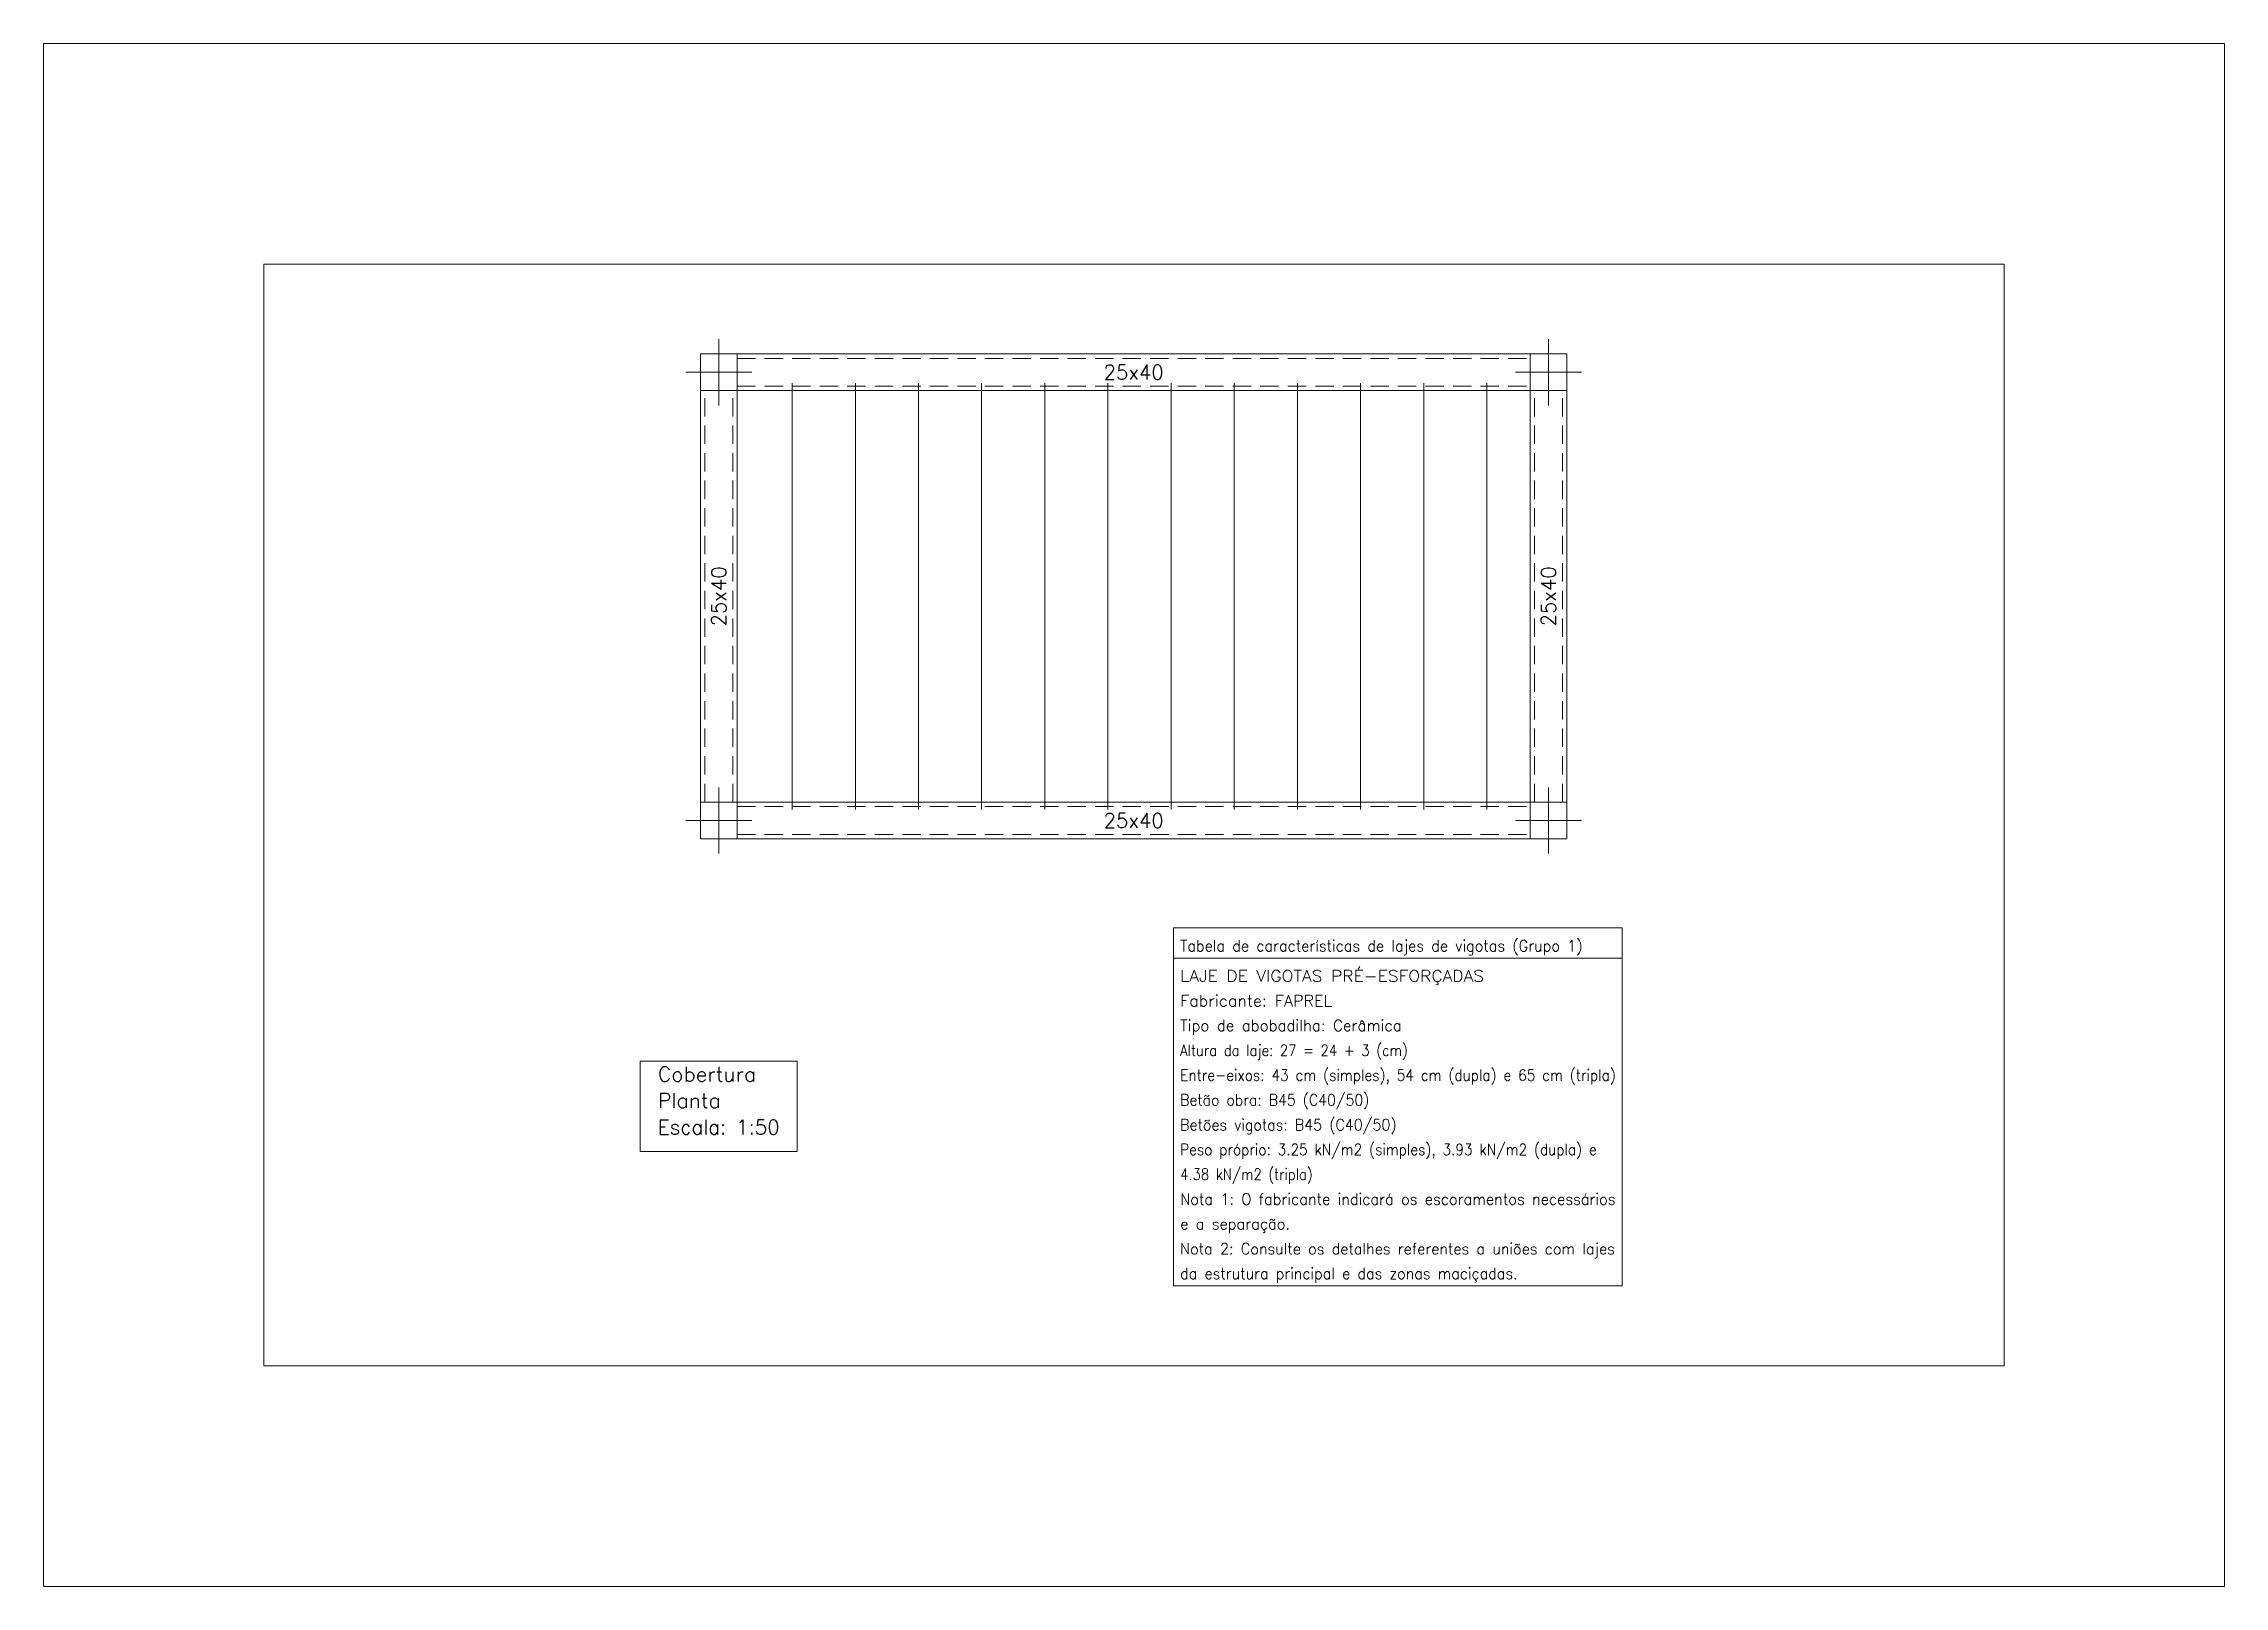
# Model space of a CAD drawing. Header units: millimetres. Extents: x 0 to 29.7, y 0 to 21.
import ezdxf
from ezdxf.enums import TextEntityAlignment as Align

# ---------------------------------------------------------------- set-up
doc = ezdxf.new("R2010")
doc.units = ezdxf.units.MM
doc.linetypes.add('TRAZO_INTERIOR_VIGA', pattern=[0.375, 0.25, -0.125])
for name, color, linetype, lineweight in [('PA_NERVOS_UNI', 7, 'Continuous', 0), ('PILAR_BETAO', 2, 'Continuous', 20), ('PILAR_EIXOS', 1, 'Continuous', 0), ('QUAD_BORDO', 1, 'Continuous', 20), ('QUAD_LIMITES', 2, 'Continuous', 0), ('TAB_CAR_LAJES', 7, 'Continuous', 0), ('TABELAS', 1, 'Continuous', 9), ('VIG_DIM_VIGAS', 3, 'Continuous', 9), ('VIG_FACES', 5, 'Continuous', 9), ('VIG_INT_ALTAS', 6, 'Continuous', 0)]:
    doc.layers.add(name, color=color, linetype=linetype, lineweight=lineweight)
doc.styles.add('CYPETXT', font='', dxfattribs={"height": 0.2})
doc.styles.get('CYPETXT').set_extended_font_data('romans')

# ---------------------------------------------------------------- blocks, each defined once
blk = doc.blocks.new('Eixos do pilar')
at = {"layer": 'PILAR_EIXOS'}
for p, q in [((0, -0.5), (0, 0.5)), ((-0.5, 0), (0.5, 0))]:
    blk.add_line(p, q, dxfattribs=at)

msp = doc.modelspace()

# ---------------------------------------------------------------- linework, layer by layer
at = {"layer": 'PA_NERVOS_UNI'}
for p, q in [((10.195, 10.57625), (10.195, 16.37625)), ((11.055, 16.37625), (11.055, 10.57625)), ((11.915, 10.57625), (11.915, 16.37625)), ((12.775, 16.37625), (12.775, 10.57625)), ((13.635, 10.57625), (13.635, 16.37625)), ((14.495, 16.37625), (14.495, 10.57625)), ((15.355, 10.57625), (15.355, 16.37625)), ((16.215, 16.37625), (16.215, 10.57625)), ((17.075, 10.57625), (17.075, 16.37625)), ((17.935, 16.37625), (17.935, 10.57625)), ((18.795, 10.57625), (18.795, 16.37625)), ((19.655, 16.37625), (19.655, 10.57625))]:
    msp.add_line(p, q, dxfattribs=at)
at = {"layer": 'PILAR_BETAO'}
for points in [[(8.945, 16.27625), (9.445, 16.27625), (9.445, 16.77625), (8.945, 16.77625), (8.945, 16.27625)], [(20.245, 16.27625), (20.745, 16.27625), (20.745, 16.77625), (20.245, 16.77625), (20.245, 16.27625)], [(8.945, 10.17625), (9.445, 10.17625), (9.445, 10.67625), (8.945, 10.67625), (8.945, 10.17625)], [(20.245, 10.17625), (20.745, 10.17625), (20.745, 10.67625), (20.245, 10.67625), (20.245, 10.17625)]]:
    msp.add_lwpolyline(points, close=True, dxfattribs=at)
at = {"layer": 'QUAD_BORDO'}
msp.add_lwpolyline([(3, 3), (26.7, 3), (26.7, 18), (3, 18), (3, 3)], close=True, dxfattribs=at)
at = {"layer": 'QUAD_LIMITES'}
msp.add_lwpolyline([(0, 0), (29.7, 0), (29.7, 21), (0, 21), (0, 0)], close=True, dxfattribs=at)
at = {"layer": 'TAB_CAR_LAJES', "lineweight": 9}
for p, q in [((15.389, 8.9625), (21.499, 8.9625)), ((15.389, 8.9625), (15.389, 4.0925)), ((21.499, 8.9625), (21.499, 4.0925)), ((15.389, 8.5525), (21.499, 8.5525)), ((15.389, 4.0925), (21.499, 4.0925))]:
    msp.add_line(p, q, dxfattribs=at)
at = {"layer": 'TABELAS'}
msp.add_lwpolyline([(8.125, 5.9175), (10.264, 5.9175), (10.264, 7.1475), (8.125, 7.1475), (8.125, 5.9175)], close=True, dxfattribs=at)
at = {"layer": 'VIG_FACES'}
for p, q in [((9.445, 16.77625), (20.245, 16.77625)), ((8.945, 10.67625), (8.945, 16.27625)), ((9.445, 16.27625), (20.245, 16.27625)), ((9.445, 10.67625), (9.445, 16.27625)), ((20.245, 10.67625), (20.245, 16.27625)), ((20.745, 10.67625), (20.745, 16.27625)), ((9.445, 10.67625), (20.245, 10.67625)), ((9.445, 10.17625), (20.245, 10.17625))]:
    msp.add_line(p, q, dxfattribs=at)
at = {"layer": 'VIG_INT_ALTAS', "linetype": 'TRAZO_INTERIOR_VIGA'}
for p, q in [((9.445, 16.71625), (20.245, 16.71625)), ((9.445, 16.33625), (20.245, 16.33625)), ((9.005, 10.67625), (9.005, 16.27625)), ((9.385, 10.67625), (9.385, 16.27625)), ((20.305, 10.67625), (20.305, 16.27625)), ((20.685, 10.67625), (20.685, 16.27625)), ((9.445, 10.61625), (20.245, 10.61625)), ((9.445, 10.23625), (20.245, 10.23625))]:
    msp.add_line(p, q, dxfattribs=at)

# ---------------------------------------------------------------- block references
at = {"layer": 'PILAR_EIXOS', "xscale": 0.9000000000000001, "yscale": 0.9000000000000001, "zscale": 2}
for p in [(9.195, 16.52625), (20.495, 16.52625), (9.195, 10.42625), (20.495, 10.42625)]:
    msp.add_blockref('Eixos do pilar', p, dxfattribs=at)

# ---------------------------------------------------------------- texts
at = {"layer": 'TAB_CAR_LAJES', "style": 'CYPETXT'}
for s, width, p, p2 in [('Tabela de características de lajes de vigotas (Grupo 1)', 0.794136, (15.479, 8.6425), (20.96, 8.6425)), ('LAJE DE VIGOTAS PRÉ-ESFORÇADAS', 0.959035, (15.479, 8.2325), (19.61675, 8.2325)), ('Fabricante: FAPREL', 0.909642, (15.479, 7.895), (17.549, 7.895)), ('Tipo de abobadilha: Cerâmica', 0.831266, (15.479, 7.5575), (18.49625, 7.5575)), ('Altura da laje: 27 = 24 + 3 (cm)', 0.712798, (15.479, 7.22), (18.5795, 7.22)), ('Entre-eixos: 43 cm (simples), 54 cm (dupla) e 65 cm (tripla)', 0.754526, (15.479, 6.8825), (21.41225, 6.8825)), ('Betão obra: B45 (C40/50)', 0.764266, (15.479, 6.545), (18.05525, 6.545)), ('Betões vigotas: B45 (C40/50)', 0.778063, (15.479, 6.2075), (18.4265, 6.2075)), ('Peso próprio: 3.25 kN/m2 (simples), 3.93 kN/m2 (dupla) e', 0.758783, (15.479, 5.87), (21.15125, 5.87)), ('4.38 kN/m2 (tripla)', 0.73816, (15.479, 5.5325), (17.2835, 5.5325)), ('Nota 1: O fabricante indicará os escoramentos necessários', 0.809127, (15.479, 5.195), (21.40775, 5.195)), ('e a separação.', 0.808329, (15.479, 4.8575), (16.97525, 4.8575)), ('Nota 2: Consulte os detalhes referentes a uniões com lajes', 0.791177, (15.479, 4.52), (21.39875, 4.52)), ('da estrutura principal e das zonas maciçadas.', 0.797003, (15.479, 4.1825), (20.0735, 4.1825))]:
    msp.add_text(s, height=0.1533333, dxfattribs=dict(at, width=width)).set_placement(p, p2, align=Align.FIT)
at = {"layer": 'TABELAS', "style": 'CYPETXT'}
for s, width, p, p2 in [('Cobertura', 0.881888, (8.365, 6.8725), (9.703, 6.8725)), ('Planta', 0.901518, (8.365, 6.5125), (9.22, 6.5125)), ('Escala: 1:50', 0.85322, (8.365, 6.1525), (10.024, 6.1525))]:
    msp.add_text(s, height=0.2, dxfattribs=dict(at, width=width)).set_placement(p, p2, align=Align.FIT)
at = {"layer": 'VIG_DIM_VIGAS', "style": 'CYPETXT', "width": 0.876123}
for p, p2 in [((14.4355, 16.42625), (15.2545, 16.42625)), ((14.4355, 10.32625), (15.2545, 10.32625))]:
    msp.add_text('25x40', height=0.2, dxfattribs=at).set_placement(p, p2, align=Align.FIT)
for p, p2 in [((9.295, 13.06675), (9.295, 13.88575)), ((20.595, 13.06675), (20.595, 13.88575))]:
    msp.add_text('25x40', height=0.2, rotation=90, dxfattribs=at).set_placement(p, p2, align=Align.FIT)

doc.saveas('drawing.dxf')
